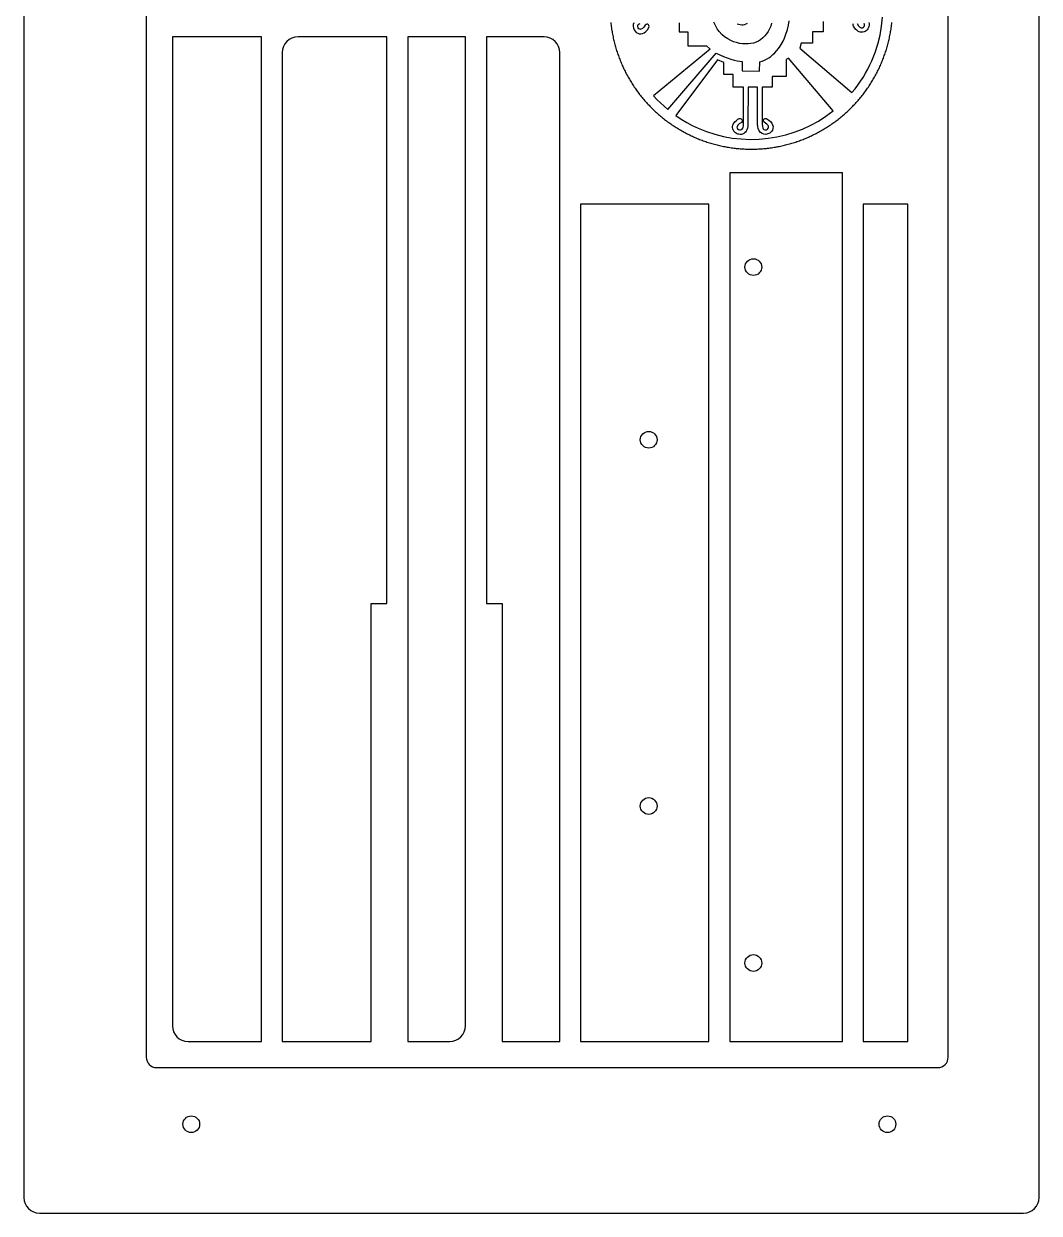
# Model space of a CAD drawing. Header units: millimetres. Extents: x 0 to 194, y 0 to 384.
# Drawn here: x 0 to 194, y 0 to 227.3 of the extents above; entities that cross this region are included whole.
import ezdxf

# ---------------------------------------------------------------- set-up
doc = ezdxf.new("R2010")
doc.units = ezdxf.units.MM
doc.layers.add('CUT_INNER', color=1, linetype='CONTINUOUS')
doc.layers.add('CUT_OUTER', color=1, linetype='CONTINUOUS')

msp = doc.modelspace()

# ---------------------------------------------------------------- linework, layer by layer
at = {"layer": 'CUT_INNER'}
msp.add_lwpolyline([(25.39, 27.815), (174.61, 27.815, 0.41421356), (176.61, 29.815), (176.61, 267.485, 0.41421356), (174.61, 269.485), (25.39, 269.485, 0.41421356), (23.39, 267.485), (23.39, 29.815, 0.41421356)], format="xyb", close=True, dxfattribs=at)
for points in [[(116.562, 227.464), (116.4512, 227.1577), (116.4185, 226.8239), (116.4674, 226.4786), (116.589, 226.1583), (116.7762, 225.8759), (117.0108, 225.6513), (117.2936, 225.4849), (117.5989, 225.3965), (117.9078, 225.3856), (118.2229, 225.4511), (118.5307, 225.5946), (118.8266, 225.8156), (119.1376, 226.152), (119.4282, 226.592), (119.474, 226.7922), (119.4267, 226.9939), (119.3341, 227.1208), (119.1994, 227.2019), (119.0434, 227.2232), (118.8765, 227.1848), (118.7184, 227.0719), (118.4397, 226.6549), (118.1849, 226.3923), (117.9202, 226.2519), (117.7954, 226.2363), (117.679, 226.2555), (117.4964, 226.3616), (117.3545, 226.5446), (117.2843, 226.7615), (117.2994, 226.9757), (117.3852, 227.1437), (117.5427, 227.2846), (117.7497, 227.3834)], [(125.1976, 227.477), (125.1976, 225.7693), (126.8694, 225.7693), (126.8694, 223.082), (130.4424, 223.082), (131.1158, 222.4465), (120.2904, 213.555), (120.943, 212.8551), (121.6216, 212.1817), (122.3252, 211.5343), (123.0766, 210.8942), (132.2806, 221.7071), (133.7064, 221.0623), (135.1052, 220.5475), (135.7204, 220.3665), (136.2861, 220.2334), (136.79, 220.1507), (137.2637, 220.1159), (137.2278, 218.3094), (140.5803, 218.2735), (140.6162, 220.0082), (141.0389, 220.1455), (141.4887, 220.3317), (141.9177, 220.5511), (142.3259, 220.8007), (142.7138, 221.0784), (143.1168, 221.4143), (143.4949, 221.7788), (143.8485, 222.1694), (144.1782, 222.5822), (144.5094, 223.0549), (145.0642, 224.0122), (145.3118, 224.5312), (145.5484, 225.1022), (145.9103, 226.2098), (146.1042, 227.0418), (146.2337, 227.8894)], [(142.8719, 227.4375), (142.6982, 226.8577), (142.4824, 226.3335), (142.2141, 225.8286), (141.9219, 225.3892), (141.5854, 224.9784), (141.2053, 224.603), (140.781, 224.2696), (140.3577, 224.007), (139.898, 223.7892), (139.4025, 223.6202), (138.9256, 223.5141), (138.4202, 223.4548), (137.8856, 223.4454), (137.324, 223.486), (136.7588, 223.5692), (136.1733, 223.7039), (135.6158, 223.8822), (135.088, 224.1022), (134.4812, 224.4262), (133.89, 224.8302), (133.3564, 225.2899), (132.8832, 225.8005), (132.473, 226.3559), (132.1277, 226.9508), (131.836, 227.6179)], [(136.3121, 227.3168), (136.5784, 227.218), (136.8618, 227.1525), (137.1878, 227.1177), (137.4452, 227.1255), (137.7239, 227.1775), (138.0172, 227.2789), (138.2912, 227.4198)], [(152.728, 227.7739), (152.728, 225.7693), (150.6969, 225.7693), (150.6969, 223.5942), (148.5124, 223.5942), (148.2971, 222.6509), (158.2286, 214.1572), (158.812, 214.8764), (159.333, 215.5669), (159.8655, 216.3272), (160.3372, 217.0546), (160.815, 217.8534), (161.2347, 218.6157), (161.6559, 219.4503), (162.0214, 220.2448), (162.6496, 221.8178), (163.1727, 223.4413), (163.5872, 225.1105), (163.8877, 226.8218), (164.0718, 228.5706)], [(161.4557, 227.5274), (161.5009, 227.2872), (161.5035, 227.0464), (161.4671, 226.8104), (161.3891, 226.5686), (161.2752, 226.3465), (161.126, 226.1448), (160.9435, 225.97), (160.7474, 225.8385), (160.5285, 225.7423), (160.308, 225.6903), (160.0735, 225.6788), (159.8244, 225.7132), (159.5993, 225.787), (159.3783, 225.9014), (159.1635, 226.0564), (158.9722, 226.2352), (158.7293, 226.5275), (158.5036, 226.878), (158.4589, 227.0038), (158.4568, 227.1499), (158.5229, 227.333)], [(159.2072, 227.3688), (159.4994, 226.9341), (159.7527, 226.6798), (160.0148, 226.5462), (160.1411, 226.5332), (160.2571, 226.5556), (160.4204, 226.6502), (160.5524, 226.8078), (160.6315, 227.0007), (160.6419, 227.1952), (160.5883, 227.3662)]]:
    msp.add_lwpolyline(points, dxfattribs=at)
msp.add_lwpolyline([(145.6456, 220.4757), (145.6815, 217.2039), (142.9941, 217.2039), (142.9941, 215.1728), (141.0618, 215.1728), (141.0618, 208.134), (141.1076, 207.665), (141.1778, 207.4315), (141.2745, 207.2537), (141.4092, 207.1159), (141.5631, 207.0405), (141.7425, 207.0223), (141.938, 207.0691), (142.1179, 207.1793), (142.2438, 207.3301), (142.2916, 207.4513), (142.301, 207.5844), (142.2682, 207.7186), (142.1964, 207.8564), (141.9338, 208.1408), (141.4492, 208.4767), (141.3644, 208.5958), (141.3202, 208.7357), (141.3457, 208.9629), (141.4019, 209.057), (141.4918, 209.1376), (141.6016, 209.1907), (141.7222, 209.2141), (141.8439, 209.2058), (141.9572, 209.1636), (142.3478, 208.9083), (142.679, 208.6161), (142.913, 208.3223), (143.0752, 207.9988), (143.1517, 207.6666), (143.1392, 207.3208), (143.0388, 207.0015), (142.8537, 206.7092), (142.549, 206.4305), (142.1824, 206.2454), (141.7706, 206.1622), (141.3811, 206.1924), (141.0394, 206.3218), (140.7326, 206.5553), (140.495, 206.8715), (140.3229, 207.2703), (140.2324, 207.6754), (140.1991, 208.108), (140.1986, 215.1728), (138.3651, 215.1728), (138.362, 208.002), (138.3282, 207.6515), (138.26, 207.3343), (138.1597, 207.0514), (138.0286, 206.8044), (137.8934, 206.6229), (137.725, 206.4581), (137.5419, 206.3312), (137.3287, 206.2345), (137.1088, 206.1778), (136.8675, 206.1596), (136.6288, 206.1814), (136.399, 206.2397), (136.1676, 206.3385), (135.9715, 206.4617), (135.7822, 206.6281), (135.634, 206.8106), (135.5176, 207.0181), (135.4442, 207.2282), (135.4089, 207.4549), (135.4141, 207.6842), (135.4656, 207.9297), (135.555, 208.1533), (135.6964, 208.3888), (135.8701, 208.6), (136.139, 208.8485), (136.4473, 209.0674), (136.6616, 209.1886), (136.842, 209.2141), (137.0297, 209.1621), (137.1769, 209.0378), (137.2455, 208.8579), (137.2268, 208.6639), (137.1062, 208.4679), (136.6626, 208.1673), (136.3995, 207.9021), (136.2726, 207.6432), (136.2617, 207.5256), (136.2877, 207.3998), (136.3865, 207.2376), (136.5477, 207.1081), (136.7406, 207.0332), (136.9351, 207.0264), (137.1046, 207.0836), (137.2398, 207.1928), (137.3558, 207.3644), (137.4343, 207.573), (137.4837, 207.8319), (137.5024, 208.134), (137.5024, 215.1728), (135.516, 215.1728), (135.516, 217.6355), (133.7366, 217.6355), (133.7366, 219.8912), (132.5322, 220.3946), (124.5508, 209.7798), (125.6074, 209.0758), (126.6505, 208.4528), (127.7254, 207.8792), (128.8309, 207.3572), (130.4034, 206.7238), (132.0268, 206.195), (133.696, 205.7753), (135.348, 205.4779), (137.036, 205.2902), (138.7551, 205.2153), (140.4893, 205.2569), (142.2048, 205.4155), (143.8849, 205.6869), (145.5858, 206.0826), (147.1822, 206.572), (148.7874, 207.1856), (150.3381, 207.9042), (151.8289, 208.7227), (153.2563, 209.6368), (154.6156, 210.6425), (146.1308, 220.7362)], close=True, dxfattribs=at)
for centre in [(139.39, 180.815), (119.39, 147.815), (119.39, 77.815), (139.39, 47.815), (32, 17), (165, 17)]:
    msp.add_circle(centre, 1.6, dxfattribs=at)
at = {"layer": 'CUT_OUTER'}
for points in [[(3, 0), (191, 0, 0.41421356), (194, 3), (194, 381, 0.41421356), (191, 384), (3, 384, 0.41421356), (0, 381), (0, 3, 0.41421356)], [(31.39, 32.815), (45.39, 32.815), (45.39, 224.815), (28.39, 224.815), (28.39, 35.815, 0.41421356)], [(49.39, 32.815), (66.39, 32.815), (66.39, 116.55), (69.39, 116.55), (69.39, 224.815), (52.39, 224.815, 0.41421356), (49.39, 221.815)], [(73.39, 32.815), (81.39, 32.815, 0.41421356), (84.39, 35.815), (84.39, 224.815), (73.39, 224.815)], [(102.39, 32.815), (102.39, 221.815, 0.41421356), (99.39, 224.815), (88.39, 224.815), (88.39, 116.55), (91.39, 116.55), (91.39, 32.815)]]:
    msp.add_lwpolyline(points, format="xyb", close=True, dxfattribs=at)
msp.add_lwpolyline([(112.1472, 227.5345), (112.1744, 227.2862), (112.2039, 227.0382), (112.2357, 226.7905), (112.2697, 226.543), (112.3061, 226.2959), (112.3448, 226.0491), (112.3857, 225.8027), (112.4289, 225.5567), (112.4744, 225.3111), (112.5221, 225.0659), (112.5721, 224.8212), (112.6244, 224.5769), (112.679, 224.3332), (112.7357, 224.0899), (112.7948, 223.8472), (112.8561, 223.6051), (112.9196, 223.3635), (112.9853, 223.1225), (113.0533, 222.8822), (113.1235, 222.6424), (113.1959, 222.4034), (113.2705, 222.165), (113.3473, 221.9273), (113.4264, 221.6904), (113.5076, 221.4541), (113.591, 221.2187), (113.6765, 220.984), (113.7643, 220.7502), (113.8541, 220.5171), (113.9462, 220.2849), (114.0404, 220.0535), (114.1367, 219.8231), (114.2351, 219.5935), (114.3357, 219.3649), (114.4384, 219.1372), (114.5432, 218.9104), (114.6501, 218.6847), (114.759, 218.4599), (114.87, 218.2362), (114.9831, 218.0134), (115.0983, 217.7918), (115.2155, 217.5712), (115.3347, 217.3517), (115.456, 217.1333), (115.5793, 216.9161), (115.7046, 216.7), (115.8318, 216.4851), (115.9611, 216.2713), (116.0923, 216.0588), (116.2255, 215.8475), (116.3607, 215.6374), (116.4977, 215.4286), (116.6367, 215.2211), (116.7777, 215.0148), (116.9205, 214.8099), (117.0652, 214.6063), (117.2118, 214.4041), (117.3602, 214.2032), (117.5105, 214.0037), (117.6627, 213.8056), (117.8166, 213.6089), (117.9724, 213.4136), (118.13, 213.2198), (118.2894, 213.0275), (118.4505, 212.8366), (118.6134, 212.6473), (118.778, 212.4594), (118.9444, 212.2731), (119.1125, 212.0884), (119.2823, 211.9052), (119.4538, 211.7235), (119.6269, 211.5435), (119.8017, 211.3651), (119.9782, 211.1883), (120.1563, 211.0131), (120.336, 210.8396), (120.5173, 210.6678), (120.7001, 210.4977), (120.8846, 210.3292), (121.0706, 210.1625), (121.2581, 209.9975), (121.4471, 209.8342), (121.6377, 209.6727), (121.8297, 209.513), (122.0232, 209.355), (122.2182, 209.1989), (122.4146, 209.0445), (122.6124, 208.892), (122.8116, 208.7413), (123.0122, 208.5925), (123.2141, 208.4455), (123.4175, 208.3004), (123.6221, 208.1572), (123.8281, 208.0159), (124.0353, 207.8765), (124.2439, 207.739), (124.4537, 207.6035), (124.6648, 207.4699), (124.877, 207.3382), (125.0905, 207.2086), (125.3052, 207.0809), (125.5211, 206.9552), (125.7381, 206.8315), (125.9562, 206.7098), (126.1755, 206.5901), (126.3958, 206.4725), (126.6173, 206.3569), (126.8398, 206.2434), (127.0633, 206.1319), (127.2878, 206.0225), (127.5134, 205.9152), (127.7399, 205.81), (127.9674, 205.7069), (128.1959, 205.6059), (128.4253, 205.507), (128.6556, 205.4102), (128.8867, 205.3156), (129.1187, 205.2231), (129.3516, 205.1328), (129.5853, 205.0446), (129.8198, 204.9586), (130.0551, 204.8747), (130.2912, 204.7931), (130.528, 204.7136), (130.7655, 204.6363), (131.0037, 204.5612), (131.2427, 204.4884), (131.4822, 204.4177), (131.7225, 204.3493), (131.9633, 204.2831), (132.2048, 204.2191), (132.4468, 204.1573), (132.6894, 204.0978), (132.9325, 204.0406), (133.1762, 203.9856), (133.4203, 203.9328), (133.665, 203.8823), (133.91, 203.8341), (134.1556, 203.7882), (134.4015, 203.7445), (134.6478, 203.7031), (134.8945, 203.664), (135.1416, 203.6271), (135.389, 203.5926), (135.6367, 203.5603), (135.8846, 203.5303), (136.1329, 203.5027), (136.3814, 203.4773), (136.6301, 203.4542), (136.879, 203.4334), (137.1281, 203.415), (137.3774, 203.3988), (137.6268, 203.3849), (137.8763, 203.3734), (138.1259, 203.3642), (138.3756, 203.3572), (138.6253, 203.3526), (138.8751, 203.3503), (139.1249, 203.3503), (139.3747, 203.3526), (139.6244, 203.3572), (139.8741, 203.3642), (140.1237, 203.3734), (140.3732, 203.3849), (140.6226, 203.3988), (140.8719, 203.415), (141.121, 203.4334), (141.3699, 203.4542), (141.6186, 203.4773), (141.8671, 203.5027), (142.1154, 203.5303), (142.3633, 203.5603), (142.611, 203.5926), (142.8584, 203.6271), (143.1055, 203.664), (143.3522, 203.7031), (143.5985, 203.7445), (143.8444, 203.7882), (144.09, 203.8341), (144.335, 203.8823), (144.5797, 203.9328), (144.8238, 203.9856), (145.0675, 204.0406), (145.3106, 204.0978), (145.5532, 204.1573), (145.7952, 204.2191), (146.0367, 204.2831), (146.2775, 204.3493), (146.5178, 204.4177), (146.7573, 204.4884), (146.9963, 204.5612), (147.2345, 204.6363), (147.472, 204.7136), (147.7088, 204.7931), (147.9449, 204.8747), (148.1802, 204.9586), (148.4147, 205.0446), (148.6484, 205.1328), (148.8813, 205.2231), (149.1133, 205.3156), (149.3444, 205.4102), (149.5747, 205.507), (149.8041, 205.6059), (150.0326, 205.7069), (150.2601, 205.81), (150.4866, 205.9152), (150.7122, 206.0225), (150.9367, 206.1319), (151.1602, 206.2434), (151.3827, 206.3569), (151.6042, 206.4725), (151.8245, 206.5901), (152.0438, 206.7098), (152.2619, 206.8315), (152.4789, 206.9552), (152.6948, 207.0809), (152.9095, 207.2086), (153.123, 207.3382), (153.3352, 207.4699), (153.5463, 207.6035), (153.7561, 207.739), (153.9647, 207.8765), (154.1719, 208.0159), (154.3779, 208.1572), (154.5825, 208.3004), (154.7859, 208.4455), (154.9878, 208.5925), (155.1884, 208.7413), (155.3876, 208.892), (155.5854, 209.0445), (155.7818, 209.1989), (155.9768, 209.355), (156.1703, 209.513), (156.3623, 209.6727), (156.5529, 209.8342), (156.7419, 209.9975), (156.9294, 210.1625), (157.1154, 210.3292), (157.2999, 210.4977), (157.4827, 210.6678), (157.664, 210.8396), (157.8437, 211.0131), (158.0218, 211.1883), (158.1983, 211.3651), (158.3731, 211.5435), (158.5462, 211.7235), (158.7177, 211.9052), (158.8875, 212.0884), (159.0556, 212.2731), (159.222, 212.4594), (159.3866, 212.6473), (159.5495, 212.8366), (159.7106, 213.0275), (159.87, 213.2198), (160.0276, 213.4136), (160.1834, 213.6089), (160.3373, 213.8056), (160.4895, 214.0037), (160.6398, 214.2032), (160.7882, 214.4041), (160.9348, 214.6063), (161.0795, 214.8099), (161.2223, 215.0148), (161.3633, 215.2211), (161.5023, 215.4286), (161.6393, 215.6374), (161.7745, 215.8475), (161.9077, 216.0588), (162.0389, 216.2713), (162.1682, 216.4851), (162.2954, 216.7), (162.4207, 216.9161), (162.544, 217.1333), (162.6653, 217.3517), (162.7845, 217.5712), (162.9017, 217.7918), (163.0169, 218.0134), (163.13, 218.2362), (163.241, 218.4599), (163.3499, 218.6847), (163.4568, 218.9104), (163.5616, 219.1372), (163.6643, 219.3649), (163.7649, 219.5935), (163.8633, 219.8231), (163.9596, 220.0535), (164.0538, 220.2849), (164.1459, 220.5171), (164.2357, 220.7502), (164.3235, 220.984), (164.409, 221.2187), (164.4924, 221.4541), (164.5736, 221.6904), (164.6527, 221.9273), (164.7295, 222.165), (164.8041, 222.4034), (164.8765, 222.6424), (164.9467, 222.8822), (165.0147, 223.1225), (165.0804, 223.3635), (165.1439, 223.6051), (165.2052, 223.8472), (165.2643, 224.0899), (165.321, 224.3332), (165.3756, 224.5769), (165.4279, 224.8212), (165.4779, 225.0659), (165.5256, 225.3111), (165.5711, 225.5567), (165.6143, 225.8027), (165.6552, 226.0491), (165.6939, 226.2959), (165.7303, 226.543), (165.7643, 226.7905), (165.7961, 227.0382), (165.8256, 227.2862), (165.8528, 227.5345)], dxfattribs=at)
for points in [[(156.39, 32.815), (156.39, 198.815), (134.89, 198.815), (134.89, 32.815)], [(130.89, 32.815), (130.89, 192.815), (106.39, 192.815), (106.39, 32.815)], [(168.89, 32.815), (168.89, 192.815), (160.39, 192.815), (160.39, 32.815)]]:
    msp.add_lwpolyline(points, close=True, dxfattribs=at)

doc.saveas('drawing.dxf')
